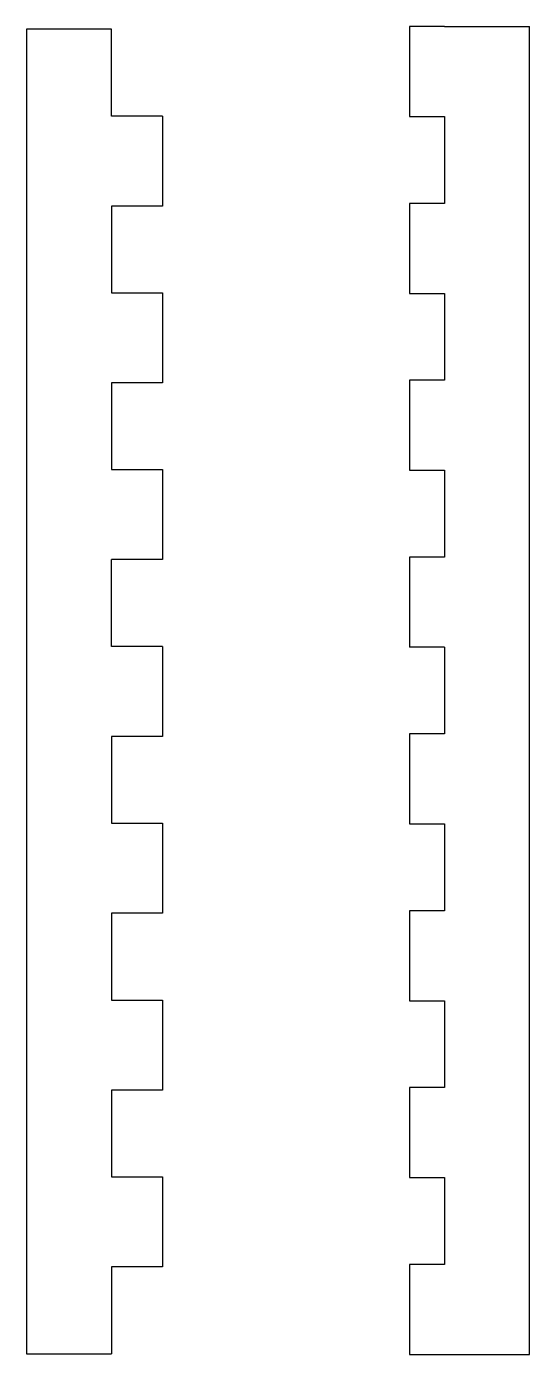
# Model space of a CAD drawing. Header units: inches. Extents: x 6 to 86, y 19 to 228.
import ezdxf

# ---------------------------------------------------------------- set-up
doc = ezdxf.new("R2010")
doc.units = ezdxf.units.IN
doc.header["$MEASUREMENT"] = 0

msp = doc.modelspace()

# ---------------------------------------------------------------- linework, layer by layer
for p, q in [((72.31, 228.41), (66.81, 228.41)), ((66.81, 228.41), (66.81, 214.21)), ((72.31, 228.41), (85.73, 228.41)), ((85.73, 18.9), (85.73, 228.41)), ((6.38, 227.98), (6.38, 19.02)), ((19.81, 227.98), (6.38, 227.98)), ((19.81, 214.28), (19.81, 227.98)), ((27.81, 214.28), (19.81, 214.28)), ((27.81, 214.28), (27.81, 200.08)), ((66.81, 214.21), (72.31, 214.21)), ((72.31, 214.21), (72.31, 200.51)), ((27.81, 200.08), (19.81, 200.08)), ((19.81, 200.08), (19.81, 186.38)), ((72.31, 200.51), (66.81, 200.51)), ((66.81, 200.51), (66.81, 186.31)), ((19.81, 186.38), (27.81, 186.38)), ((27.81, 186.38), (27.81, 172.17)), ((66.81, 186.31), (72.31, 186.31)), ((72.31, 186.31), (72.31, 172.6)), ((19.81, 172.17), (19.81, 158.5)), ((27.81, 172.17), (19.81, 172.17)), ((72.31, 172.6), (66.81, 172.6)), ((66.81, 172.6), (66.81, 158.4)), ((19.81, 158.5), (27.81, 158.5)), ((27.81, 158.5), (27.81, 144.3)), ((66.81, 158.4), (72.31, 158.4)), ((72.31, 158.4), (72.31, 144.7)), ((66.81, 144.7), (66.81, 130.5)), ((72.31, 144.7), (66.81, 144.7)), ((19.81, 130.6), (19.81, 144.3)), ((27.81, 144.3), (19.81, 144.3)), ((27.81, 130.6), (19.81, 130.6)), ((27.81, 130.6), (27.81, 116.4)), ((72.31, 130.5), (66.81, 130.5)), ((72.31, 130.5), (72.31, 116.8)), ((27.81, 116.4), (19.81, 116.4)), ((19.81, 116.4), (19.81, 102.7)), ((72.31, 116.8), (66.81, 116.8)), ((66.81, 116.8), (66.81, 102.6)), ((19.81, 102.7), (27.81, 102.7)), ((27.81, 102.7), (27.81, 88.5)), ((66.81, 102.6), (72.31, 102.6)), ((72.31, 102.6), (72.31, 88.9)), ((19.81, 88.5), (19.81, 74.82)), ((27.81, 88.5), (19.81, 88.5)), ((72.31, 88.9), (66.81, 88.9)), ((66.81, 88.9), (66.81, 74.7)), ((19.81, 74.82), (27.81, 74.82)), ((27.81, 74.82), (27.81, 60.62)), ((66.81, 74.7), (72.31, 74.7)), ((72.31, 74.7), (72.31, 61)), ((72.31, 61), (66.81, 61)), ((66.81, 61), (66.81, 46.8)), ((19.81, 60.62), (19.81, 46.92)), ((27.81, 60.62), (19.81, 60.62)), ((19.81, 46.92), (27.81, 46.92)), ((27.81, 46.92), (27.81, 32.72)), ((66.81, 46.8), (72.31, 46.8)), ((72.31, 46.8), (72.31, 33.1)), ((27.81, 32.72), (19.81, 32.72)), ((19.81, 32.72), (19.81, 19.02)), ((72.31, 33.1), (66.81, 33.1)), ((66.81, 33.1), (66.81, 18.9)), ((6.38, 19.02), (19.81, 19.02)), ((66.81, 18.9), (85.73, 18.9))]:
    msp.add_line(p, q)

doc.saveas('drawing.dxf')
